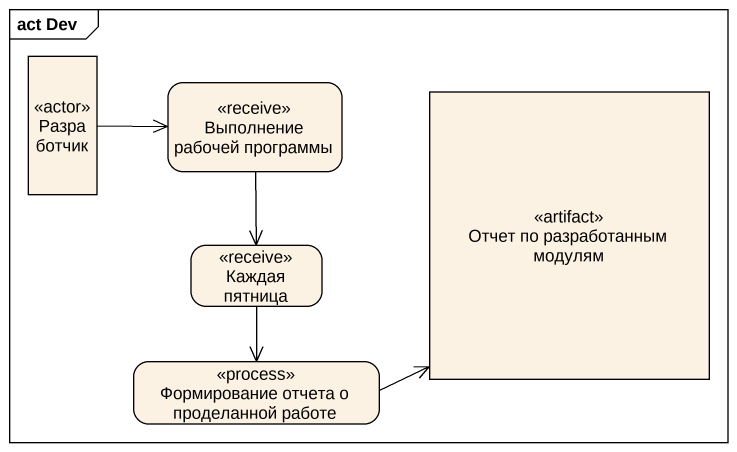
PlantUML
@startuml
mainframe act Dev
hide empty description
state Разработчик <<actor>>
state "Выполнение рабочей программы" as Выполнение_рабочей_программы <<receive>>
state "Отчет по разработанным модулям" as Отчет_по_разработанным <<artifact>>
state "Каждая пятница" as Каждая_пятница <<receive>>
state "Формирование отчета о проделанной работе" as Формирование_отчета_о <<process>>
Разработчик -right-> Выполнение_рабочей_программы
Выполнение_рабочей_программы --> Каждая_пятница
Каждая_пятница --> Формирование_отчета_о
Формирование_отчета_о -right-> Отчет_по_разработанным
@enduml
